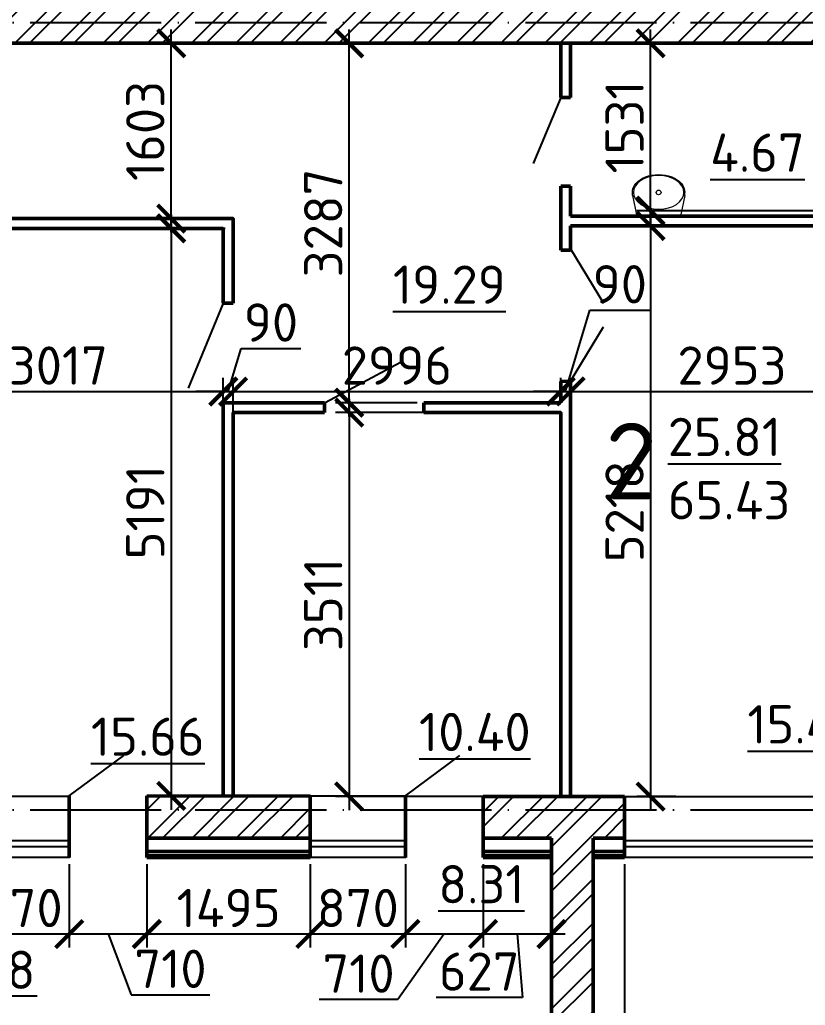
# Model space of a CAD drawing. Header units: millimetres. Extents: x -121275 to -95372, y 16759 to 40426.
# Drawn here: x -118329 to -118257.1, y 39364.5 to 39454.6 of the extents above; entities that cross this region are included whole.
import ezdxf

# ---------------------------------------------------------------- set-up
doc = ezdxf.new("R2010")
doc.units = ezdxf.units.MM
doc.header["$LTSCALE"] = 0.5
doc.linetypes.add('ACAD_ISO04W100', pattern=[30, 24, -3, 0, -3])
for name, color, linetype, lineweight in [('02', 5, 'Continuous', 18), ('построения', 6, 'Continuous', 25), ('Сантехника', 255, 'Continuous', 15), ('ТОНКИЕе', 7, 'Continuous', 25)]:
    doc.layers.add(name, color=color, linetype=linetype, lineweight=lineweight)
for name, color, linetype in [('оси', 7, 'ACAD_ISO04W100'), ('размеры', 7, 'Continuous'), ('тонкие', 7, 'Continuous')]:
    doc.layers.add(name, color=color, linetype=linetype)
doc.styles.add('Наклонный', font='isocpeur.ttf', dxfattribs={"height": 3.5})
doc.dimstyles.new('СТРОИТЕЛЬНЫЙ', dxfattribs={"dimtxt": 3.5, "dimasz": 2.5, "dimexe": 1.25, "dimexo": 0.625, "dimtad": 1, "dimdec": 0, "dimlfac": 100, "dimdsep": 46, "dimtxsty": 'Наклонный', "dimblk1": 'ARCHTICK', "dimblk2": 'ARCHTICK', "dimsah": 1, "dimcen": 0, "dimdle": 1.25, "dimadec": 0, "dimazin": 0, "dimtfac": 0.75, "dimtdec": 0, "dimtmove": 0, "dimatfit": 3, "dimldrblk": 'ARCHTICK', "dimfxl": 1, "dimtolj": 1, "dimtzin": 0, "dimarcsym": 0})
pattern_1 = [(45, (1722.8638, 1044.5907), (-2.02055763, 2.02055763), []), (45, (1724.2108, 1044.5907), (-2.02055763, 2.02055763), [])]

# ---------------------------------------------------------------- blocks, each defined once
blk = doc.blocks.new('_ArchTick')
at = {"color": 0, "linetype": 'ByBlock', "const_width": 0.15}
blk.add_lwpolyline([(-0.5, -0.5), (0.5, 0.5)], dxfattribs=at)
blk = doc.blocks.new('*D614')
at = {"layer": 'Defpoints', "color": 0, "transparency": 16777216}
for p in [(-118342.453, 39382.39), (-118218.153, 39382.39), (-118218.153, 39339.148)]:
    blk.add_point(p, dxfattribs=at)
at = {"layer": 'размеры', "color": 0, "lineweight": -2, "transparency": 16777216}
for p, q in [((-118342.453, 39381.765), (-118342.453, 39337.898)), ((-118218.153, 39381.765), (-118218.153, 39337.898)), ((-118343.703, 39339.148), (-118216.903, 39339.148))]:
    blk.add_line(p, q, dxfattribs=at)
at = {"layer": 'размеры', "color": 0, "lineweight": -2, "transparency": 16777216, "xscale": 2.5, "yscale": 2.5, "zscale": 2.5, "rotation": 180}
blk.add_blockref('_ArchTick', (-118342.453, 39339.148), dxfattribs=at)
at = {"layer": 'размеры', "color": 0, "lineweight": -2, "transparency": 16777216, "xscale": 2.5, "yscale": 2.5, "zscale": 2.5}
blk.add_blockref('_ArchTick', (-118218.153, 39339.148), dxfattribs=at)
at = {"layer": 'размеры', "color": 0, "transparency": 16777216, "insert": (-118280.303, 39341.523), "char_height": 3.5, "attachment_point": 5, "style": 'Наклонный'}
blk.add_mtext('\\A1;12430', dxfattribs=at)
blk = doc.blocks.new('A$C456D3840')
at = {"layer": 'Сантехника'}
for p, q in [((189.3, 480), (162.4, 480)), ((189.3, 480), (379.3, 440.1)), ((379.3, 39.9), (379.3, 440.1)), ((189.3, 0), (162.4, 0)), ((189.3, 0), (379.3, 39.9))]:
    blk.add_line(p, q, dxfattribs=at)
blk.add_circle((162.4, 240), 21.7, dxfattribs=at)
at = {"layer": 'Сантехника', "extrusion": (0, 0, -1)}
blk.add_ellipse((162.4, 240), major_axis=(0, -240), ratio=0.679586, start_param=0, end_param=3.141593, dxfattribs=at)
blk.add_ellipse((162.4, 240), major_axis=(0, -231.3), ratio=0.667472, dxfattribs=at)
blk = doc.blocks.new('*D778')
at = {"layer": 'Defpoints', "color": 0, "transparency": 16777216}
for p in [(-118273.671, 39378.04), (-118276.553, 39361.49), (-118273.671, 39346.544)]:
    blk.add_point(p, dxfattribs=at)
at = {"layer": 'размеры', "color": 0, "lineweight": -2, "transparency": 16777216}
for p, q in [((-118273.671, 39377.415), (-118273.671, 39345.294)), ((-118276.553, 39360.865), (-118276.553, 39345.294)), ((-118275.112, 39346.544), (-118272.127, 39352.705)), ((-118272.127, 39352.705), (-118264.227, 39352.705)), ((-118277.803, 39346.544), (-118272.421, 39346.544))]:
    blk.add_line(p, q, dxfattribs=at)
at = {"layer": 'размеры', "color": 0, "lineweight": -2, "transparency": 16777216, "xscale": 2.5, "yscale": 2.5, "zscale": 2.5, "rotation": 180}
blk.add_blockref('_ArchTick', (-118276.553, 39346.544), dxfattribs=at)
at = {"layer": 'размеры', "color": 0, "lineweight": -2, "transparency": 16777216, "xscale": 2.5, "yscale": 2.5, "zscale": 2.5}
blk.add_blockref('_ArchTick', (-118273.671, 39346.544), dxfattribs=at)
at = {"layer": 'размеры', "color": 0, "transparency": 16777216, "insert": (-118268.177, 39355.08), "char_height": 3.5, "attachment_point": 5, "style": 'Наклонный'}
blk.add_mtext('\\A1;250', dxfattribs=at)
blk = doc.blocks.new('*D779')
at = {"layer": 'Defpoints', "color": 0, "transparency": 16777216}
for p in [(-118273.671, 39378.04), (-118252.671, 39378.04), (-118252.671, 39346.544)]:
    blk.add_point(p, dxfattribs=at)
at = {"layer": 'размеры', "color": 0, "lineweight": -2, "transparency": 16777216}
for p, q in [((-118273.671, 39377.415), (-118273.671, 39345.294)), ((-118252.671, 39377.415), (-118252.671, 39345.294)), ((-118274.921, 39346.544), (-118251.421, 39346.544))]:
    blk.add_line(p, q, dxfattribs=at)
at = {"layer": 'размеры', "color": 0, "lineweight": -2, "transparency": 16777216, "xscale": 2.5, "yscale": 2.5, "zscale": 2.5, "rotation": 180}
blk.add_blockref('_ArchTick', (-118273.671, 39346.544), dxfattribs=at)
at = {"layer": 'размеры', "color": 0, "lineweight": -2, "transparency": 16777216, "xscale": 2.5, "yscale": 2.5, "zscale": 2.5}
blk.add_blockref('_ArchTick', (-118252.671, 39346.544), dxfattribs=at)
at = {"layer": 'размеры', "color": 0, "transparency": 16777216, "insert": (-118263.171, 39348.919), "char_height": 3.5, "attachment_point": 5, "style": 'Наклонный'}
blk.add_mtext('\\A1;2100', dxfattribs=at)
blk = doc.blocks.new('*D828')
at = {"layer": 'Defpoints', "color": 0, "transparency": 16777216}
for p in [(-118340.553, 39378.04), (-118333.169, 39378.04), (-118333.169, 39371.035)]:
    blk.add_point(p, dxfattribs=at)
at = {"layer": 'размеры', "color": 0, "lineweight": -2, "transparency": 16777216}
for p, q in [((-118340.553, 39377.415), (-118340.553, 39369.785)), ((-118333.169, 39377.415), (-118333.169, 39369.785)), ((-118341.803, 39371.035), (-118331.919, 39371.035)), ((-118336.861, 39371.035), (-118335.291, 39365.38)), ((-118335.291, 39365.38), (-118327.391, 39365.38))]:
    blk.add_line(p, q, dxfattribs=at)
at = {"layer": 'размеры', "color": 0, "lineweight": -2, "transparency": 16777216, "xscale": 2.5, "yscale": 2.5, "zscale": 2.5, "rotation": 180}
blk.add_blockref('_ArchTick', (-118340.553, 39371.035), dxfattribs=at)
at = {"layer": 'размеры', "color": 0, "lineweight": -2, "transparency": 16777216, "xscale": 2.5, "yscale": 2.5, "zscale": 2.5}
blk.add_blockref('_ArchTick', (-118333.169, 39371.035), dxfattribs=at)
at = {"layer": 'размеры', "color": 0, "transparency": 16777216, "insert": (-118331.341, 39367.755), "char_height": 3.5, "attachment_point": 5, "style": 'Наклонный'}
blk.add_mtext('\\A1;738', dxfattribs=at)
blk = doc.blocks.new('*D829')
at = {"layer": 'Defpoints', "color": 0, "transparency": 16777216}
for p in [(-118333.169, 39378.04), (-118324.469, 39378.04), (-118324.469, 39371.035)]:
    blk.add_point(p, dxfattribs=at)
at = {"layer": 'размеры', "color": 0, "lineweight": -2, "transparency": 16777216}
for p, q in [((-118333.169, 39377.415), (-118333.169, 39369.785)), ((-118324.469, 39377.415), (-118324.469, 39369.785)), ((-118334.419, 39371.035), (-118323.219, 39371.035))]:
    blk.add_line(p, q, dxfattribs=at)
at = {"layer": 'размеры', "color": 0, "lineweight": -2, "transparency": 16777216, "xscale": 2.5, "yscale": 2.5, "zscale": 2.5, "rotation": 180}
blk.add_blockref('_ArchTick', (-118333.169, 39371.035), dxfattribs=at)
at = {"layer": 'размеры', "color": 0, "lineweight": -2, "transparency": 16777216, "xscale": 2.5, "yscale": 2.5, "zscale": 2.5}
blk.add_blockref('_ArchTick', (-118324.469, 39371.035), dxfattribs=at)
at = {"layer": 'размеры', "color": 0, "transparency": 16777216, "insert": (-118328.819, 39373.41), "char_height": 3.5, "attachment_point": 5, "style": 'Наклонный'}
blk.add_mtext('\\A1;870', dxfattribs=at)
blk = doc.blocks.new('*D830')
at = {"layer": 'Defpoints', "color": 0, "transparency": 16777216}
for p in [(-118324.469, 39378.04), (-118317.369, 39378.04), (-118317.369, 39371.035)]:
    blk.add_point(p, dxfattribs=at)
at = {"layer": 'размеры', "color": 0, "lineweight": -2, "transparency": 16777216}
for p, q in [((-118324.469, 39377.415), (-118324.469, 39369.785)), ((-118317.369, 39377.415), (-118317.369, 39369.785)), ((-118325.719, 39371.035), (-118316.119, 39371.035)), ((-118320.919, 39371.035), (-118318.81, 39365.471)), ((-118318.81, 39365.471), (-118311.61, 39365.471))]:
    blk.add_line(p, q, dxfattribs=at)
at = {"layer": 'размеры', "color": 0, "lineweight": -2, "transparency": 16777216, "xscale": 2.5, "yscale": 2.5, "zscale": 2.5, "rotation": 180}
blk.add_blockref('_ArchTick', (-118324.469, 39371.035), dxfattribs=at)
at = {"layer": 'размеры', "color": 0, "lineweight": -2, "transparency": 16777216, "xscale": 2.5, "yscale": 2.5, "zscale": 2.5}
blk.add_blockref('_ArchTick', (-118317.369, 39371.035), dxfattribs=at)
at = {"layer": 'размеры', "color": 0, "transparency": 16777216, "insert": (-118315.21, 39367.846), "char_height": 3.5, "attachment_point": 5, "style": 'Наклонный'}
blk.add_mtext('\\A1;710', dxfattribs=at)
blk = doc.blocks.new('*D831')
at = {"layer": 'Defpoints', "color": 0, "transparency": 16777216}
for p in [(-118317.369, 39378.04), (-118302.421, 39378.04), (-118302.421, 39371.035)]:
    blk.add_point(p, dxfattribs=at)
at = {"layer": 'размеры', "color": 0, "lineweight": -2, "transparency": 16777216}
for p, q in [((-118317.369, 39377.415), (-118317.369, 39369.785)), ((-118302.421, 39377.415), (-118302.421, 39369.785)), ((-118318.619, 39371.035), (-118301.171, 39371.035))]:
    blk.add_line(p, q, dxfattribs=at)
at = {"layer": 'размеры', "color": 0, "lineweight": -2, "transparency": 16777216, "xscale": 2.5, "yscale": 2.5, "zscale": 2.5, "rotation": 180}
blk.add_blockref('_ArchTick', (-118317.369, 39371.035), dxfattribs=at)
at = {"layer": 'размеры', "color": 0, "lineweight": -2, "transparency": 16777216, "xscale": 2.5, "yscale": 2.5, "zscale": 2.5}
blk.add_blockref('_ArchTick', (-118302.421, 39371.035), dxfattribs=at)
at = {"layer": 'размеры', "color": 0, "transparency": 16777216, "insert": (-118309.895, 39373.41), "char_height": 3.5, "attachment_point": 5, "style": 'Наклонный'}
blk.add_mtext('\\A1;1495', dxfattribs=at)
blk = doc.blocks.new('*D832')
at = {"layer": 'Defpoints', "color": 0, "transparency": 16777216}
for p in [(-118302.421, 39378.04), (-118293.721, 39378.04), (-118293.721, 39371.035)]:
    blk.add_point(p, dxfattribs=at)
at = {"layer": 'размеры', "color": 0, "lineweight": -2, "transparency": 16777216}
for p, q in [((-118302.421, 39377.415), (-118302.421, 39369.785)), ((-118293.721, 39377.415), (-118293.721, 39369.785)), ((-118303.671, 39371.035), (-118292.471, 39371.035))]:
    blk.add_line(p, q, dxfattribs=at)
at = {"layer": 'размеры', "color": 0, "lineweight": -2, "transparency": 16777216, "xscale": 2.5, "yscale": 2.5, "zscale": 2.5, "rotation": 180}
blk.add_blockref('_ArchTick', (-118302.421, 39371.035), dxfattribs=at)
at = {"layer": 'размеры', "color": 0, "lineweight": -2, "transparency": 16777216, "xscale": 2.5, "yscale": 2.5, "zscale": 2.5}
blk.add_blockref('_ArchTick', (-118293.721, 39371.035), dxfattribs=at)
at = {"layer": 'размеры', "color": 0, "transparency": 16777216, "insert": (-118298.071, 39373.41), "char_height": 3.5, "attachment_point": 5, "style": 'Наклонный'}
blk.add_mtext('\\A1;870', dxfattribs=at)
blk = doc.blocks.new('*D833')
at = {"layer": 'Defpoints', "color": 0, "transparency": 16777216}
for p in [(-118293.721, 39378.04), (-118286.621, 39378.04), (-118286.621, 39371.035)]:
    blk.add_point(p, dxfattribs=at)
at = {"layer": 'размеры', "color": 0, "lineweight": -2, "transparency": 16777216}
for p, q in [((-118293.721, 39377.415), (-118293.721, 39369.785)), ((-118286.621, 39377.415), (-118286.621, 39369.785)), ((-118294.971, 39371.035), (-118285.371, 39371.035)), ((-118290.171, 39371.035), (-118294.411, 39365.035)), ((-118294.411, 39365.035), (-118301.611, 39365.035))]:
    blk.add_line(p, q, dxfattribs=at)
at = {"layer": 'размеры', "color": 0, "lineweight": -2, "transparency": 16777216, "xscale": 2.5, "yscale": 2.5, "zscale": 2.5, "rotation": 180}
blk.add_blockref('_ArchTick', (-118293.721, 39371.035), dxfattribs=at)
at = {"layer": 'размеры', "color": 0, "lineweight": -2, "transparency": 16777216, "xscale": 2.5, "yscale": 2.5, "zscale": 2.5}
blk.add_blockref('_ArchTick', (-118286.621, 39371.035), dxfattribs=at)
at = {"layer": 'размеры', "color": 0, "transparency": 16777216, "insert": (-118298.011, 39367.41), "char_height": 3.5, "attachment_point": 5, "style": 'Наклонный'}
blk.add_mtext('\\A1;710', dxfattribs=at)
blk = doc.blocks.new('*D834')
at = {"layer": 'Defpoints', "color": 0, "transparency": 16777216}
for p in [(-118286.621, 39378.04), (-118280.353, 39378.19), (-118280.353, 39371.035)]:
    blk.add_point(p, dxfattribs=at)
at = {"layer": 'размеры', "color": 0, "lineweight": -2, "transparency": 16777216}
for p, q in [((-118286.621, 39377.415), (-118286.621, 39369.785)), ((-118280.353, 39377.565), (-118280.353, 39369.785)), ((-118287.871, 39371.035), (-118279.103, 39371.035)), ((-118283.487, 39371.035), (-118283.016, 39365.219)), ((-118283.016, 39365.219), (-118290.916, 39365.219))]:
    blk.add_line(p, q, dxfattribs=at)
at = {"layer": 'размеры', "color": 0, "lineweight": -2, "transparency": 16777216, "xscale": 2.5, "yscale": 2.5, "zscale": 2.5, "rotation": 180}
blk.add_blockref('_ArchTick', (-118286.621, 39371.035), dxfattribs=at)
at = {"layer": 'размеры', "color": 0, "lineweight": -2, "transparency": 16777216, "xscale": 2.5, "yscale": 2.5, "zscale": 2.5}
blk.add_blockref('_ArchTick', (-118280.353, 39371.035), dxfattribs=at)
at = {"layer": 'размеры', "color": 0, "transparency": 16777216, "insert": (-118286.966, 39367.594), "char_height": 3.5, "attachment_point": 5, "style": 'Наклонный'}
blk.add_mtext('\\A1;627', dxfattribs=at)
blk = doc.blocks.new('*D900')
at = {"layer": 'Defpoints', "color": 0, "transparency": 16777216}
for p in [(-118310.379, 39420.646), (-118340.553, 39419.287), (-118310.379, 39415.466)]:
    blk.add_point(p, dxfattribs=at)
at = {"layer": 'размеры', "color": 0, "lineweight": -2, "transparency": 16777216}
for p, q in [((-118340.553, 39419.912), (-118340.553, 39421.896)), ((-118310.379, 39416.091), (-118310.379, 39421.896)), ((-118341.803, 39420.646), (-118309.129, 39420.646))]:
    blk.add_line(p, q, dxfattribs=at)
at = {"layer": 'размеры', "color": 0, "lineweight": -2, "transparency": 16777216, "xscale": 2.5, "yscale": 2.5, "zscale": 2.5, "rotation": 180}
blk.add_blockref('_ArchTick', (-118340.553, 39420.646), dxfattribs=at)
at = {"layer": 'размеры', "color": 0, "lineweight": -2, "transparency": 16777216, "xscale": 2.5, "yscale": 2.5, "zscale": 2.5}
blk.add_blockref('_ArchTick', (-118310.379, 39420.646), dxfattribs=at)
at = {"layer": 'размеры', "color": 0, "transparency": 16777216, "insert": (-118325.466, 39423.021), "char_height": 3.5, "attachment_point": 5, "style": 'Наклонный'}
blk.add_mtext('\\A1;3017', dxfattribs=at)
blk = doc.blocks.new('*D901')
at = {"layer": 'Defpoints', "color": 0, "transparency": 16777216}
for p in [(-118309.479, 39420.646), (-118310.379, 39415.466), (-118309.479, 39415.466)]:
    blk.add_point(p, dxfattribs=at)
at = {"layer": 'размеры', "color": 0, "lineweight": -2, "transparency": 16777216}
for p, q in [((-118309.929, 39420.646), (-118308.748, 39424.583)), ((-118308.748, 39424.583), (-118303.298, 39424.583)), ((-118310.379, 39416.091), (-118310.379, 39421.896)), ((-118309.479, 39416.091), (-118309.479, 39421.896)), ((-118310.379, 39420.646), (-118312.879, 39420.646)), ((-118310.379, 39420.646), (-118309.479, 39420.646)), ((-118310.379, 39420.646), (-118309.479, 39420.646)), ((-118309.479, 39420.646), (-118306.979, 39420.646))]:
    blk.add_line(p, q, dxfattribs=at)
at = {"layer": 'размеры', "color": 0, "lineweight": -2, "transparency": 16777216, "xscale": 2.5, "yscale": 2.5, "zscale": 2.5}
blk.add_blockref('_ArchTick', (-118310.379, 39420.646), dxfattribs=at)
at = {"layer": 'размеры', "color": 0, "lineweight": -2, "transparency": 16777216, "xscale": 2.5, "yscale": 2.5, "zscale": 2.5, "rotation": 180}
blk.add_blockref('_ArchTick', (-118309.479, 39420.646), dxfattribs=at)
at = {"layer": 'размеры', "color": 0, "transparency": 16777216, "insert": (-118306.023, 39426.958), "char_height": 3.5, "attachment_point": 5, "style": 'Наклонный'}
blk.add_mtext('\\A1;90', dxfattribs=at)
blk = doc.blocks.new('*D902')
at = {"layer": 'Defpoints', "color": 0, "transparency": 16777216}
for p in [(-118279.521, 39420.646), (-118279.521, 39420.327), (-118309.479, 39415.466)]:
    blk.add_point(p, dxfattribs=at)
at = {"layer": 'размеры', "color": 0, "lineweight": -2, "transparency": 16777216}
for p, q in [((-118309.479, 39416.091), (-118309.479, 39421.896)), ((-118279.521, 39420.952), (-118279.521, 39421.896)), ((-118310.729, 39420.646), (-118278.271, 39420.646))]:
    blk.add_line(p, q, dxfattribs=at)
at = {"layer": 'размеры', "color": 0, "lineweight": -2, "transparency": 16777216, "xscale": 2.5, "yscale": 2.5, "zscale": 2.5, "rotation": 180}
blk.add_blockref('_ArchTick', (-118309.479, 39420.646), dxfattribs=at)
at = {"layer": 'размеры', "color": 0, "lineweight": -2, "transparency": 16777216, "xscale": 2.5, "yscale": 2.5, "zscale": 2.5}
blk.add_blockref('_ArchTick', (-118279.521, 39420.646), dxfattribs=at)
at = {"layer": 'размеры', "color": 0, "transparency": 16777216, "insert": (-118294.5, 39423.021), "char_height": 3.5, "attachment_point": 5, "style": 'Наклонный'}
blk.add_mtext('\\A1;2996', dxfattribs=at)
blk = doc.blocks.new('*D903')
at = {"layer": 'Defpoints', "color": 0, "transparency": 16777216}
for p in [(-118279.521, 39420.646), (-118278.621, 39420.646), (-118278.621, 39420.598)]:
    blk.add_point(p, dxfattribs=at)
at = {"layer": 'размеры', "color": 0, "lineweight": -2, "transparency": 16777216}
for p, q in [((-118279.071, 39420.646), (-118276.839, 39428.083)), ((-118276.839, 39428.083), (-118271.389, 39428.083)), ((-118279.521, 39421.271), (-118279.521, 39421.896)), ((-118278.621, 39421.223), (-118278.621, 39421.896)), ((-118279.521, 39420.646), (-118282.021, 39420.646)), ((-118279.521, 39420.646), (-118278.621, 39420.646)), ((-118279.521, 39420.646), (-118278.621, 39420.646)), ((-118278.621, 39420.646), (-118276.121, 39420.646))]:
    blk.add_line(p, q, dxfattribs=at)
at = {"layer": 'размеры', "color": 0, "lineweight": -2, "transparency": 16777216, "xscale": 2.5, "yscale": 2.5, "zscale": 2.5}
blk.add_blockref('_ArchTick', (-118279.521, 39420.646), dxfattribs=at)
at = {"layer": 'размеры', "color": 0, "lineweight": -2, "transparency": 16777216, "xscale": 2.5, "yscale": 2.5, "zscale": 2.5, "rotation": 180}
blk.add_blockref('_ArchTick', (-118278.621, 39420.646), dxfattribs=at)
at = {"layer": 'размеры', "color": 0, "transparency": 16777216, "insert": (-118274.114, 39430.458), "char_height": 3.5, "attachment_point": 5, "style": 'Наклонный'}
blk.add_mtext('\\A1;90', dxfattribs=at)
blk = doc.blocks.new('*D904')
at = {"layer": 'Defpoints', "color": 0, "transparency": 16777216}
for p in [(-118249.09, 39422.526), (-118278.621, 39420.327), (-118249.09, 39420.646)]:
    blk.add_point(p, dxfattribs=at)
at = {"layer": 'размеры', "color": 0, "lineweight": -2, "transparency": 16777216}
for p, q in [((-118278.621, 39420.952), (-118278.621, 39421.896)), ((-118249.09, 39421.901), (-118249.09, 39419.396)), ((-118279.871, 39420.646), (-118247.84, 39420.646))]:
    blk.add_line(p, q, dxfattribs=at)
at = {"layer": 'размеры', "color": 0, "lineweight": -2, "transparency": 16777216, "xscale": 2.5, "yscale": 2.5, "zscale": 2.5, "rotation": 180}
blk.add_blockref('_ArchTick', (-118278.621, 39420.646), dxfattribs=at)
at = {"layer": 'размеры', "color": 0, "lineweight": -2, "transparency": 16777216, "xscale": 2.5, "yscale": 2.5, "zscale": 2.5}
blk.add_blockref('_ArchTick', (-118249.09, 39420.646), dxfattribs=at)
at = {"layer": 'размеры', "color": 0, "transparency": 16777216, "insert": (-118263.855, 39423.021), "char_height": 3.5, "attachment_point": 5, "style": 'Наклонный'}
blk.add_mtext('\\A1;2953', dxfattribs=at)
blk = doc.blocks.new('*D927')
at = {"layer": 'Defpoints', "color": 0, "transparency": 16777216}
for p in [(-118309.585, 39435.561), (-118315.142, 39383.653), (-118309.585, 39383.653)]:
    blk.add_point(p, dxfattribs=at)
at = {"layer": 'размеры', "color": 0, "lineweight": -2, "transparency": 16777216}
for p, q in [((-118315.142, 39436.811), (-118315.142, 39382.403)), ((-118310.21, 39435.561), (-118316.392, 39435.561)), ((-118310.21, 39383.653), (-118316.392, 39383.653))]:
    blk.add_line(p, q, dxfattribs=at)
at = {"layer": 'размеры', "color": 0, "lineweight": -2, "transparency": 16777216, "xscale": 2.5, "yscale": 2.5, "zscale": 2.5}
for p, rotation in [((-118315.142, 39435.561), 90), ((-118315.142, 39383.653), 270)]:
    blk.add_blockref('_ArchTick', p, dxfattribs=dict(at, rotation=rotation))
at = {"layer": 'размеры', "color": 0, "transparency": 16777216, "insert": (-118317.517, 39409.607), "char_height": 3.5, "attachment_point": 5, "rotation": 90, "style": 'Наклонный'}
blk.add_mtext('\\A1;5191', dxfattribs=at)
blk = doc.blocks.new('*D928')
at = {"layer": 'Defpoints', "color": 0, "transparency": 16777216}
for p in [(-118279.521, 39418.723), (-118298.865, 39383.613), (-118279.521, 39383.613)]:
    blk.add_point(p, dxfattribs=at)
at = {"layer": 'размеры', "color": 0, "lineweight": -2, "transparency": 16777216}
for p, q in [((-118298.865, 39419.973), (-118298.865, 39382.363)), ((-118280.146, 39418.723), (-118300.115, 39418.723)), ((-118280.146, 39383.613), (-118300.115, 39383.613))]:
    blk.add_line(p, q, dxfattribs=at)
at = {"layer": 'размеры', "color": 0, "lineweight": -2, "transparency": 16777216, "xscale": 2.5, "yscale": 2.5, "zscale": 2.5}
for p, rotation in [((-118298.865, 39418.723), 90), ((-118298.865, 39383.613), 270)]:
    blk.add_blockref('_ArchTick', p, dxfattribs=dict(at, rotation=rotation))
at = {"layer": 'размеры', "color": 0, "transparency": 16777216, "insert": (-118301.24, 39401.168), "char_height": 3.5, "attachment_point": 5, "rotation": 90, "style": 'Наклонный'}
blk.add_mtext('\\A1;3511', dxfattribs=at)
blk = doc.blocks.new('*D930')
at = {"layer": 'Defpoints', "color": 0, "transparency": 16777216}
for p in [(-118315.142, 39452.49), (-118296.94, 39452.49), (-118312.548, 39436.461)]:
    blk.add_point(p, dxfattribs=at)
at = {"layer": 'размеры', "color": 0, "lineweight": -2, "transparency": 16777216}
for p, q in [((-118315.142, 39435.211), (-118315.142, 39453.74)), ((-118297.565, 39452.49), (-118316.392, 39452.49)), ((-118313.173, 39436.461), (-118316.392, 39436.461))]:
    blk.add_line(p, q, dxfattribs=at)
at = {"layer": 'размеры', "color": 0, "lineweight": -2, "transparency": 16777216, "xscale": 2.5, "yscale": 2.5, "zscale": 2.5}
for p, rotation in [((-118315.142, 39452.49), 90), ((-118315.142, 39436.461), 270)]:
    blk.add_blockref('_ArchTick', p, dxfattribs=dict(at, rotation=rotation))
at = {"layer": 'размеры', "color": 0, "transparency": 16777216, "insert": (-118317.517, 39444.475), "char_height": 3.5, "attachment_point": 5, "rotation": 90, "style": 'Наклонный'}
blk.add_mtext('\\A1;1603', dxfattribs=at)
blk = doc.blocks.new('*D931')
at = {"layer": 'Defpoints', "color": 0, "transparency": 16777216}
for p in [(-118271.3, 39452.49), (-118253.838, 39452.49), (-118255.432, 39437.184)]:
    blk.add_point(p, dxfattribs=at)
at = {"layer": 'размеры', "color": 0, "lineweight": -2, "transparency": 16777216}
for p, q in [((-118271.3, 39435.934), (-118271.3, 39453.74)), ((-118254.463, 39452.49), (-118272.55, 39452.49)), ((-118256.057, 39437.184), (-118272.55, 39437.184))]:
    blk.add_line(p, q, dxfattribs=at)
at = {"layer": 'размеры', "color": 0, "lineweight": -2, "transparency": 16777216, "xscale": 2.5, "yscale": 2.5, "zscale": 2.5}
for p, rotation in [((-118271.3, 39452.49), 90), ((-118271.3, 39437.184), 270)]:
    blk.add_blockref('_ArchTick', p, dxfattribs=dict(at, rotation=rotation))
at = {"layer": 'размеры', "color": 0, "transparency": 16777216, "insert": (-118273.675, 39444.837), "char_height": 3.5, "attachment_point": 5, "rotation": 90, "style": 'Наклонный'}
blk.add_mtext('\\A1;1531', dxfattribs=at)
blk = doc.blocks.new('*D932')
at = {"layer": 'Defpoints', "color": 0, "transparency": 16777216}
for p in [(-118268.373, 39435.784), (-118271.3, 39383.6), (-118268.373, 39383.6)]:
    blk.add_point(p, dxfattribs=at)
at = {"layer": 'размеры', "color": 0, "lineweight": -2, "transparency": 16777216}
for p, q in [((-118271.3, 39437.034), (-118271.3, 39382.35)), ((-118268.998, 39435.784), (-118272.55, 39435.784)), ((-118268.998, 39383.6), (-118272.55, 39383.6))]:
    blk.add_line(p, q, dxfattribs=at)
at = {"layer": 'размеры', "color": 0, "lineweight": -2, "transparency": 16777216, "xscale": 2.5, "yscale": 2.5, "zscale": 2.5}
for p, rotation in [((-118271.3, 39435.784), 90), ((-118271.3, 39383.6), 270)]:
    blk.add_blockref('_ArchTick', p, dxfattribs=dict(at, rotation=rotation))
at = {"layer": 'размеры', "color": 0, "transparency": 16777216, "insert": (-118273.675, 39409.692), "char_height": 3.5, "attachment_point": 5, "rotation": 90, "style": 'Наклонный'}
blk.add_mtext('\\A1;5218', dxfattribs=at)
blk = doc.blocks.new('*D933')
at = {"layer": 'Defpoints', "color": 0, "transparency": 16777216}
for p in [(-118298.865, 39452.49), (-118293.871, 39452.49), (-118292.032, 39419.623)]:
    blk.add_point(p, dxfattribs=at)
at = {"layer": 'размеры', "color": 0, "lineweight": -2, "transparency": 16777216}
for p, q in [((-118298.865, 39418.373), (-118298.865, 39453.74)), ((-118294.496, 39452.49), (-118300.115, 39452.49)), ((-118292.657, 39419.623), (-118300.115, 39419.623))]:
    blk.add_line(p, q, dxfattribs=at)
at = {"layer": 'размеры', "color": 0, "lineweight": -2, "transparency": 16777216, "xscale": 2.5, "yscale": 2.5, "zscale": 2.5}
for p, rotation in [((-118298.865, 39452.49), 90), ((-118298.865, 39419.623), 270)]:
    blk.add_blockref('_ArchTick', p, dxfattribs=dict(at, rotation=rotation))
at = {"layer": 'размеры', "color": 0, "transparency": 16777216, "insert": (-118301.24, 39436.057), "char_height": 3.5, "attachment_point": 5, "rotation": 90, "style": 'Наклонный'}
blk.add_mtext('\\A1;3287', dxfattribs=at)

msp = doc.modelspace()

# ---------------------------------------------------------------- hatches: boundary and pattern name
at = {"layer": 'тонкие', "transparency": 33554687}
h = msp.add_hatch(dxfattribs=at)
h.set_pattern_fill('ANSI32', scale=0.3)
h.set_pattern_definition(pattern_1)
h.paths.add_polyline_path([(-118371.953, 39476.19), (-118392.353, 39476.19), (-118392.353, 39473.69), (-118371.953, 39473.69)])
h.paths.add_polyline_path([(-118392.353, 39476.19), (-118394.954, 39476.19), (-118394.954, 39473.69), (-118392.353, 39473.69)])
h.paths.add_polyline_path([(-118360.902, 39476.19), (-118370.053, 39476.19), (-118370.053, 39473.69), (-118360.902, 39473.69)])
h.paths.add_polyline_path([(-118360.902, 39477.49), (-118368.153, 39477.49), (-118368.153, 39517.39), (-118370.053, 39517.39), (-118370.053, 39476.19), (-118360.902, 39476.19)])
h.paths.add_polyline_path([(-118370.053, 39476.19), (-118371.953, 39476.19), (-118371.953, 39473.69), (-118370.053, 39473.69)])
h.paths.add_polyline_path([(-118342.453, 39476.19), (-118348.802, 39476.19), (-118348.802, 39473.69), (-118342.953, 39473.69), (-118342.953, 39471.064), (-118342.453, 39471.064)])
h.paths.add_polyline_path([(-118339.153, 39476.19), (-118342.453, 39476.19), (-118342.453, 39471.064), (-118339.153, 39471.064)])
h.paths.add_polyline_path([(-118342.453, 39517.39), (-118342.953, 39517.39), (-118342.953, 39516.09), (-118342.953, 39477.49), (-118348.802, 39477.49), (-118348.802, 39476.19), (-118342.453, 39476.19)])
h.paths.add_polyline_path([(-118339.153, 39516.09), (-118331.987, 39516.09), (-118331.987, 39517.39), (-118342.453, 39517.39), (-118342.453, 39476.19), (-118339.153, 39476.19)])
h.paths.add_polyline_path([(-118432.353, 39454.39), (-118485.253, 39454.39), (-118485.253, 39452.49), (-118432.353, 39452.49)])
h.paths.add_polyline_path([(-118432.353, 39456.29), (-118434.253, 39456.29), (-118485.253, 39456.29), (-118485.253, 39454.39), (-118432.353, 39454.39)])
h.paths.add_polyline_path([(-118359.453, 39454.39), (-118370.053, 39454.39), (-118370.053, 39452.49), (-118366.179, 39452.49), (-118359.453, 39452.49)])
h.paths.add_polyline_path([(-118359.453, 39456.29), (-118370.053, 39456.29), (-118370.053, 39454.39), (-118359.453, 39454.39)])
h.paths.add_polyline_path([(-118370.053, 39456.29), (-118371.953, 39456.29), (-118371.953, 39454.39), (-118370.053, 39454.39)])
h.paths.add_polyline_path([(-118370.053, 39454.39), (-118371.953, 39454.39), (-118371.953, 39452.49), (-118370.053, 39452.49)])
h.paths.add_polyline_path([(-118342.453, 39454.39), (-118349.353, 39454.39), (-118349.353, 39452.49), (-118344.353, 39452.49), (-118344.353, 39448.561), (-118342.453, 39448.561)])
h.paths.add_polyline_path([(-118342.453, 39460.964), (-118342.953, 39460.964), (-118342.953, 39456.29), (-118349.353, 39456.29), (-118349.353, 39454.39), (-118342.453, 39454.39)])
h.paths.add_polyline_path([(-118340.553, 39452.49), (-118247.19, 39452.49), (-118247.19, 39454.39), (-118342.453, 39454.39), (-118342.453, 39448.561), (-118340.553, 39448.561)])
h.paths.add_polyline_path([(-118247.19, 39456.29), (-118339.153, 39456.29), (-118339.153, 39460.964), (-118342.453, 39460.964), (-118342.453, 39454.39), (-118247.19, 39454.39)])
h.paths.add_polyline_path([(-118414.453, 39517.39), (-118416.353, 39517.39), (-118416.353, 39477.69), (-118414.453, 39477.69)])
h.paths.add_polyline_path([(-118412.553, 39517.39), (-118414.453, 39517.39), (-118414.453, 39477.69), (-118412.553, 39477.69)])
h.paths.add_polyline_path([(-118414.453, 39528.99), (-118416.353, 39528.99), (-118416.353, 39517.39), (-118414.453, 39517.39)])
h.paths.add_polyline_path([(-118412.553, 39528.99), (-118414.453, 39528.99), (-118414.453, 39517.39), (-118412.553, 39517.39)])
h.paths.add_polyline_path([(-118371.953, 39517.39), (-118371.953, 39476.19), (-118370.053, 39476.19), (-118370.053, 39517.39)])
h = msp.add_hatch(dxfattribs=at)
h.set_pattern_fill('ANSI32', scale=0.3)
h.set_pattern_definition(pattern_1)
h.paths.add_polyline_path([(-118243.909, 39382.39), (-118252.671, 39382.39), (-118252.671, 39379.79), (-118243.909, 39379.79)])
h.paths.add_polyline_path([(-118243.909, 39383.59), (-118247.19, 39383.59), (-118252.671, 39383.603), (-118252.671, 39382.39), (-118243.909, 39382.39)])
h.paths.add_polyline_path([(-118273.671, 39382.39), (-118286.621, 39382.39), (-118286.621, 39379.79), (-118280.353, 39379.79), (-118280.353, 39361.49), (-118276.553, 39361.49), (-118276.553, 39379.79), (-118273.671, 39379.79)])
h.paths.add_polyline_path([(-118273.671, 39383.611), (-118286.621, 39383.616), (-118286.621, 39382.39), (-118273.671, 39382.39)])
h.paths.add_polyline_path([(-118302.421, 39382.39), (-118317.369, 39382.39), (-118317.369, 39379.79), (-118302.421, 39379.795)])
h.paths.add_polyline_path([(-118302.421, 39383.683), (-118317.369, 39383.627), (-118317.369, 39382.39), (-118302.421, 39382.39)])
h.paths.add_polyline_path([(-118333.169, 39382.39), (-118352.324, 39382.39), (-118352.324, 39379.79), (-118344.353, 39379.79), (-118344.353, 39361.49), (-118340.553, 39361.49), (-118340.553, 39367.99), (-118340.553, 39379.79), (-118333.169, 39379.795)])
h.paths.add_polyline_path([(-118333.169, 39383.633), (-118340.553, 39383.636), (-118340.553, 39436.461), (-118342.453, 39436.461), (-118342.453, 39382.39), (-118333.169, 39382.39)])
h.paths.add_polyline_path([(-118342.453, 39436.461), (-118344.353, 39436.461), (-118344.353, 39383.637), (-118352.324, 39383.643), (-118352.324, 39382.39), (-118342.453, 39382.39)])
h.paths.add_polyline_path([(-118374.424, 39382.39), (-118387.983, 39382.39), (-118387.983, 39379.79), (-118374.424, 39379.79)])

# ---------------------------------------------------------------- linework, layer by layer
at = {"layer": 'оси', "color": 7}
for points in [[(-118494.149, 39454.39), (-118203.513, 39454.39)], [(-118494.149, 39382.39), (-118203.513, 39382.39)]]:
    msp.add_lwpolyline(points, dxfattribs=at)
at = {"layer": 'построения', "color": 7, "lineweight": 50}
for points in [[(-118340.553, 39452.49), (-118247.19, 39452.49)], [(-118286.621, 39379.79), (-118280.353, 39379.79)], [(-118276.553, 39379.79), (-118273.671, 39379.79)]]:
    msp.add_lwpolyline(points, dxfattribs=at)
at = {"layer": 'ТОНКИЕе', "color": 7, "lineweight": 50}
for points in [[(-118278.621, 39447.532), (-118278.621, 39452.49), (-118278.621, 39452.49), (-118279.521, 39452.49), (-118279.521, 39447.532)], [(-118279.521, 39447.532), (-118278.621, 39447.532)], [(-118278.621, 39439.432), (-118279.521, 39439.432)], [(-118279.521, 39439.432), (-118279.521, 39433.585)], [(-118278.621, 39436.684), (-118278.621, 39439.432)], [(-118340.553, 39436.461), (-118340.553, 39435.561), (-118310.379, 39435.561)], [(-118340.553, 39436.461), (-118310.379, 39436.461), (-118309.479, 39436.461), (-118309.479, 39428.723)], [(-118278.621, 39436.684), (-118249.09, 39436.684)], [(-118310.379, 39435.561), (-118310.379, 39428.723)], [(-118249.09, 39435.784), (-118278.621, 39435.784)], [(-118278.621, 39433.585), (-118278.621, 39435.784)], [(-118278.621, 39433.585), (-118279.521, 39433.585)], [(-118310.379, 39428.723), (-118309.479, 39428.723)], [(-118279.521, 39421.572), (-118278.621, 39421.585)], [(-118279.521, 39421.572), (-118279.521, 39419.623)], [(-118278.621, 39419.623), (-118278.621, 39421.585)], [(-118309.479, 39419.623), (-118310.379, 39419.623)], [(-118310.379, 39419.623), (-118310.379, 39383.624)], [(-118309.479, 39419.623), (-118301.132, 39419.623)], [(-118301.132, 39419.623), (-118301.132, 39418.723)], [(-118292.032, 39418.723), (-118292.032, 39419.623)], [(-118292.032, 39419.623), (-118279.521, 39419.623)], [(-118278.621, 39419.623), (-118278.621, 39383.613)], [(-118309.479, 39418.723), (-118309.479, 39383.624)], [(-118309.479, 39418.723), (-118301.132, 39418.723)], [(-118292.032, 39418.723), (-118279.521, 39418.723), (-118279.521, 39418.723), (-118279.521, 39383.613)], [(-118324.469, 39378.04), (-118324.469, 39383.676)], [(-118317.369, 39383.627), (-118302.421, 39383.683)], [(-118317.369, 39383.681), (-118317.369, 39378.04)], [(-118302.421, 39383.683), (-118302.421, 39379.795), (-118302.421, 39378.04)], [(-118293.721, 39378.04), (-118293.721, 39383.676)], [(-118286.621, 39383.681), (-118286.621, 39378.04)], [(-118286.621, 39383.616), (-118273.671, 39383.611)], [(-118273.671, 39383.611), (-118273.671, 39379.79), (-118273.671, 39378.04)], [(-118317.369, 39379.79), (-118302.421, 39379.795)], [(-118280.353, 39379.79), (-118280.353, 39361.49), (-118276.553, 39361.49), (-118276.553, 39379.79)], [(-118302.421, 39378.59), (-118317.369, 39378.59)], [(-118302.421, 39378.19), (-118317.369, 39378.19)], [(-118302.421, 39378.04), (-118317.369, 39378.04)], [(-118280.353, 39378.59), (-118286.621, 39378.59)], [(-118280.353, 39378.19), (-118286.621, 39378.19)], [(-118280.353, 39378.04), (-118286.621, 39378.04)], [(-118273.671, 39378.59), (-118276.553, 39378.59)], [(-118273.671, 39378.19), (-118276.553, 39378.19)], [(-118273.671, 39378.04), (-118276.553, 39378.04)]]:
    msp.add_lwpolyline(points, dxfattribs=at)
at = {"layer": 'ТОНКИЕе', "color": 7}
for points in [[(-118279.521, 39447.532), (-118282.025, 39441.512)], [(-118278.621, 39433.685), (-118275.589, 39428.714)], [(-118310.379, 39428.723), (-118313.609, 39420.958)], [(-118278.621, 39421.585), (-118275.589, 39426.556)], [(-118294.171, 39423.29), (-118301.074, 39419.615)], [(-118324.469, 39383.676), (-118319.479, 39387.353)], [(-118293.721, 39383.683), (-118288.731, 39387.36)], [(-118333.169, 39383.633), (-118324.469, 39383.633), (-118324.469, 39378.04), (-118333.169, 39378.04), (-118333.169, 39379.04), (-118324.469, 39379.04), (-118324.469, 39379.54), (-118333.169, 39379.54)], [(-118302.421, 39383.683), (-118293.721, 39383.683), (-118293.721, 39378.04), (-118302.421, 39378.04), (-118302.421, 39379.04), (-118293.721, 39379.04), (-118293.721, 39379.54), (-118302.421, 39379.54)], [(-118273.671, 39383.611), (-118252.671, 39383.603), (-118252.671, 39378.04), (-118273.671, 39378.04), (-118273.671, 39379.04), (-118252.671, 39379.04), (-118252.671, 39379.54), (-118273.671, 39379.54)]]:
    msp.add_lwpolyline(points, dxfattribs=at)

# ---------------------------------------------------------------- block references
at = {"layer": '02', "color": 7, "ltscale": 100, "xscale": 0.01, "yscale": 0.01, "zscale": 0.01, "rotation": 270}
msp.add_blockref('A$C456D3840', (-118272.959, 39440.477), dxfattribs=at)

# ---------------------------------------------------------------- texts
at = {"color": 7, "char_height": 3.5, "attachment_point": 1, "style": 'Наклонный'}
for s, width, insert in [('{\\fISOCPEUR|b1|i0|c204|p34;\\L4.67}', 11, (-118265.851, 39444.243)), ('{\\fISOCPEUR|b1|i0|c204|p34;\\L19.29}', 11, (-118294.863, 39432.172)), ('{\\fISOCPEUR|b1|i0|c204|p34;\\L25.81}', 11, (-118269.726, 39418.246)), ('{\\fISOCPEUR|b1|i0|c204|p34;65.43}', 9, (-118269.726, 39412.453)), ('{\\fISOCPEUR|b1|i0|c204|p34;\\L10.40}', 11, (-118292.478, 39391.259)), ('{\\fISOCPEUR|b1|i0|c204|p34;\\L15.41}', 11, (-118262.444, 39391.962)), ('{\\fISOCPEUR|b1|i0|c204|p34;\\L15.66}', 11, (-118322.485, 39390.83)), ('{\\fISOCPEUR|b1|i0|c204|p34;\\L8.31}', 11, (-118290.717, 39377.337))]:
    msp.add_mtext_dynamic_manual_height_columns(s, width=width, gutter_width=35, heights=[0], dxfattribs=dict(at, insert=insert))
at = {"color": 7, "lineweight": 50, "insert": (-118275.458, 39417.78), "char_height": 3.5, "attachment_point": 1, "style": 'Наклонный'}
msp.add_mtext_dynamic_manual_height_columns('\\A1;{\\H2x;\\Q0;2\\H0.5x; }', width=42.38036, gutter_width=35, heights=[0], dxfattribs=at)

# ---------------------------------------------------------------- dimensions: what is measured, and where the dimension line sits
at = {"layer": 'размеры', "color": 7}
for base, p1, p2, picture, middle in [((-118315.142, 39452.49), (-118312.548, 39436.461), (-118296.94, 39452.49), '*D930', (-118317.517, 39444.475)), ((-118298.865, 39452.49), (-118292.032, 39419.623), (-118293.871, 39452.49), '*D933', (-118301.24, 39436.057)), ((-118271.3, 39452.49), (-118255.432, 39437.184), (-118253.838, 39452.49), '*D931', (-118273.675, 39444.837)), ((-118315.142, 39383.653), (-118309.585, 39435.561), (-118309.585, 39383.653), '*D927', (-118317.517, 39409.607)), ((-118271.3, 39383.6), (-118268.373, 39435.784), (-118268.373, 39383.6), '*D932', (-118273.675, 39409.692)), ((-118298.865, 39383.613), (-118279.521, 39418.723), (-118279.521, 39383.613), '*D928', (-118301.24, 39401.168))]:
    dim = msp.add_linear_dim(base=base, p1=p1, p2=p2, angle=90, dimstyle='СТРОИТЕЛЬНЫЙ', dxfattribs=at)
    dim.commit()
    dim.dimension.update_dxf_attribs({"geometry": picture, "text_midpoint": middle})
for base, p1, p2, override, picture, middle in [((-118278.621, 39420.646), (-118279.521, 39420.646), (-118278.621, 39420.598), {"dimtmove": 1}, '*D903', (-118276.214, 39430.458)), ((-118309.479, 39420.646), (-118310.379, 39415.466), (-118309.479, 39415.466), {"dimtmove": 1}, '*D901', (-118308.123, 39426.958)), ((-118310.379, 39420.646), (-118340.553, 39419.287), (-118310.379, 39415.466), {"dimtmove": 1}, '*D900', (-118325.466, 39423.021)), ((-118279.521, 39420.646), (-118309.479, 39415.466), (-118279.521, 39420.327), {"dimtmove": 1}, '*D902', (-118294.5, 39423.021)), ((-118249.09, 39420.646), (-118278.621, 39420.327), (-118249.09, 39422.526), {"dimtmove": 1}, '*D904', (-118263.855, 39423.021)), ((-118218.153, 39339.148), (-118342.453, 39382.39), (-118218.153, 39382.39), {"dimtxsty": 'Наклонный', "dimtmove": 1}, '*D614', (-118280.303, 39341.523)), ((-118324.469, 39371.035), (-118333.169, 39378.04), (-118324.469, 39378.04), {"dimtmove": 1}, '*D829', (-118328.819, 39373.41)), ((-118302.421, 39371.035), (-118317.369, 39378.04), (-118302.421, 39378.04), {"dimtmove": 1}, '*D831', (-118309.895, 39373.41)), ((-118293.721, 39371.035), (-118302.421, 39378.04), (-118293.721, 39378.04), {"dimtmove": 1}, '*D832', (-118298.071, 39373.41)), ((-118252.671, 39346.544), (-118273.671, 39378.04), (-118252.671, 39378.04), {"dimtmove": 1}, '*D779', (-118263.171, 39348.919))]:
    dim = msp.add_linear_dim(base=base, p1=p1, p2=p2, dimstyle='СТРОИТЕЛЬНЫЙ', override=override, dxfattribs=at)
    dim.commit()
    dim.dimension.update_dxf_attribs({"geometry": picture, "text_midpoint": middle})
for base, p1, p2, picture, middle in [((-118333.169, 39371.035), (-118340.553, 39378.04), (-118333.169, 39378.04), '*D828', (-118334.666, 39365.38)), ((-118317.369, 39371.035), (-118324.469, 39378.04), (-118317.369, 39378.04), '*D830', (-118318.185, 39365.471)), ((-118286.621, 39371.035), (-118293.721, 39378.04), (-118286.621, 39378.04), '*D833', (-118295.036, 39365.035)), ((-118280.353, 39371.035), (-118286.621, 39378.04), (-118280.353, 39378.19), '*D834', (-118283.641, 39365.219))]:
    dim = msp.add_linear_dim(base=base, p1=p1, p2=p2, dimstyle='СТРОИТЕЛЬНЫЙ', override={"dimtmove": 1}, dxfattribs=at)
    dim.commit()
    dim.dimension.update_dxf_attribs({"geometry": picture, "text_midpoint": middle, "dimtype": 160})
dim = msp.add_linear_dim(base=(-118273.671, 39346.544), p1=(-118276.553, 39361.49), p2=(-118273.671, 39378.04), text='250', dimstyle='СТРОИТЕЛЬНЫЙ', override={"dimtmove": 1}, dxfattribs=at)
dim.commit()
dim.dimension.update_dxf_attribs({"geometry": '*D778', "text_midpoint": (-118271.502, 39352.705), "dimtype": 160})

doc.saveas('drawing.dxf')
